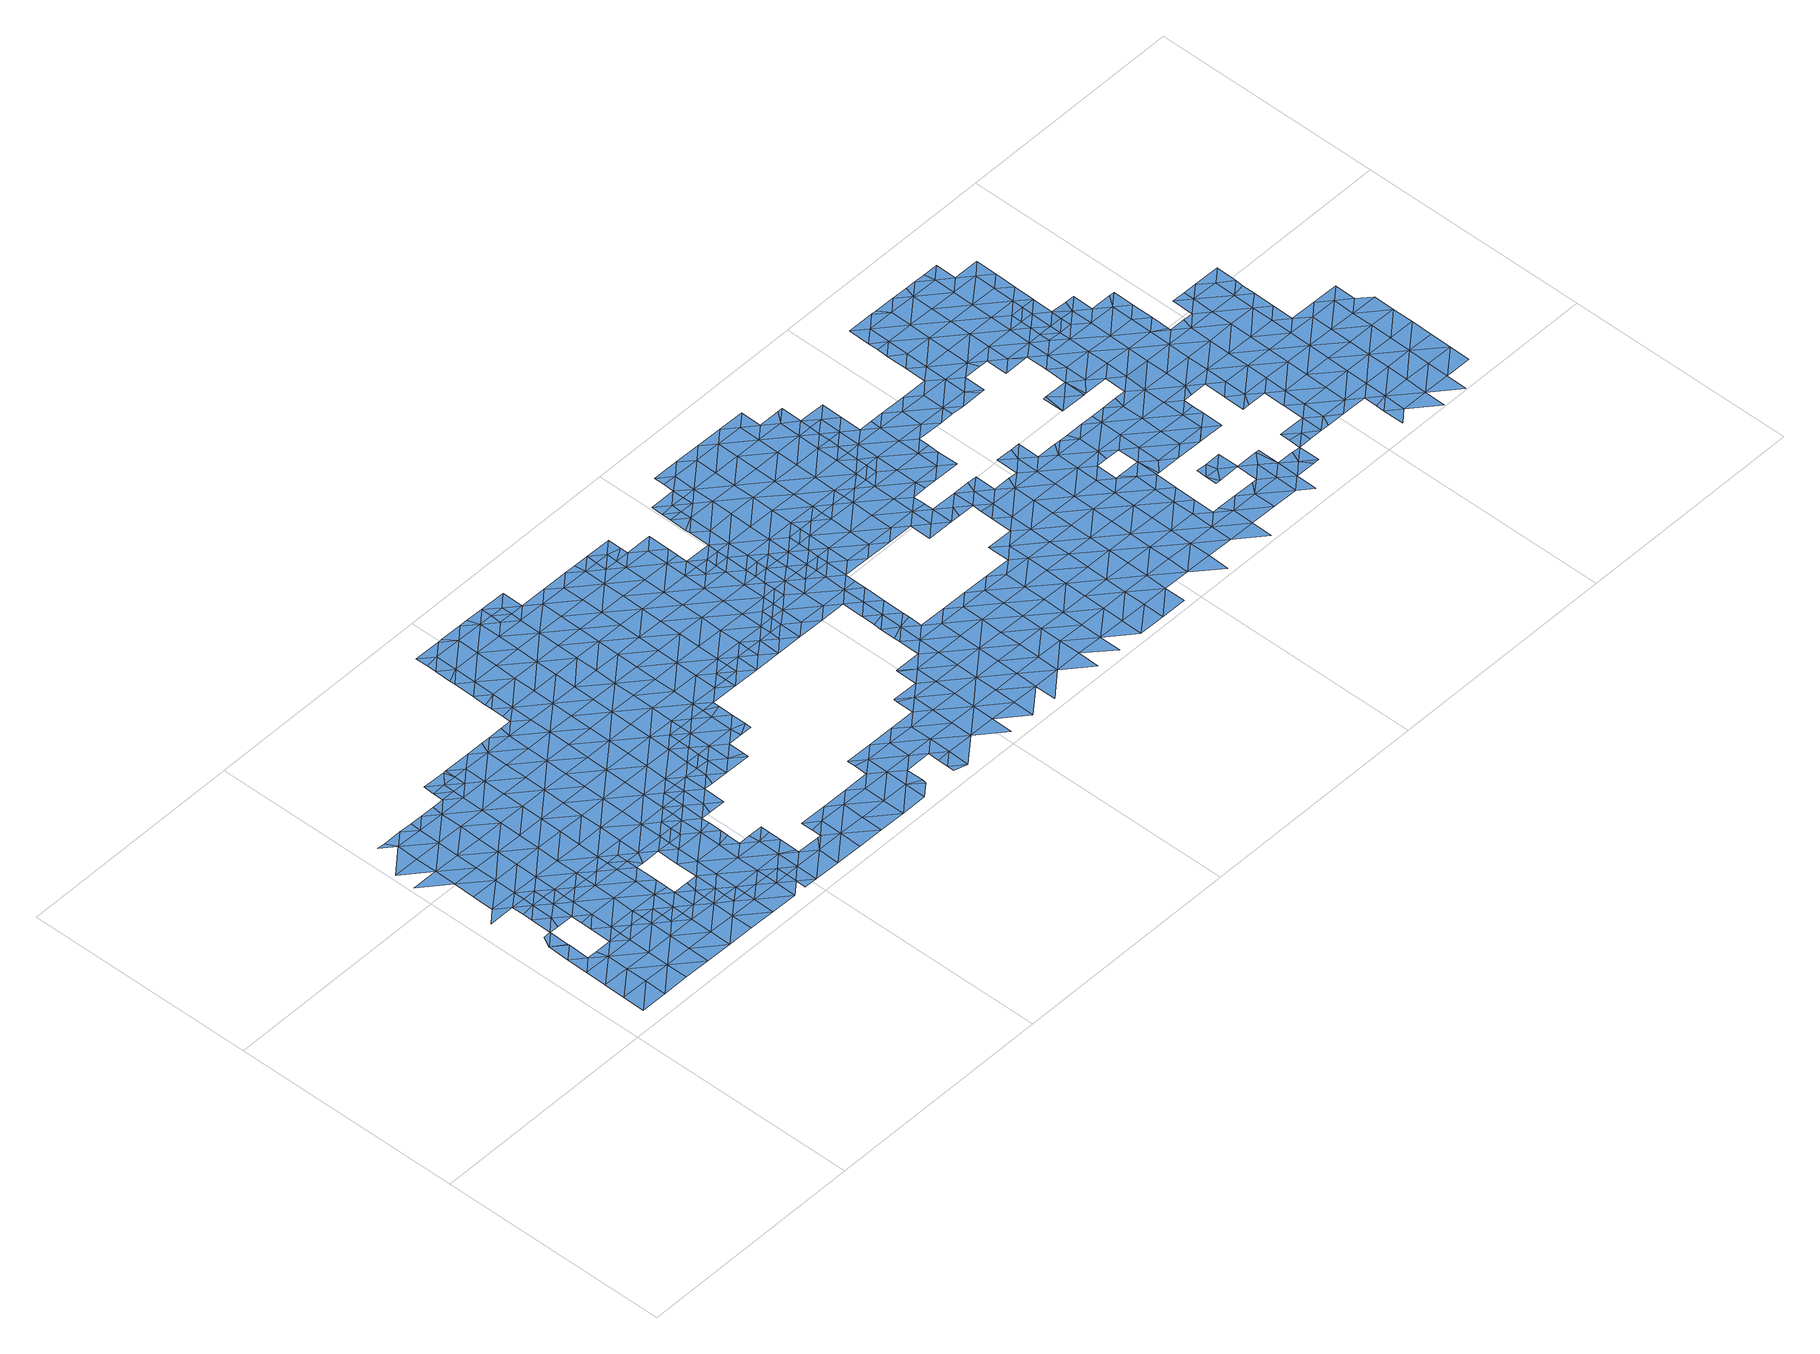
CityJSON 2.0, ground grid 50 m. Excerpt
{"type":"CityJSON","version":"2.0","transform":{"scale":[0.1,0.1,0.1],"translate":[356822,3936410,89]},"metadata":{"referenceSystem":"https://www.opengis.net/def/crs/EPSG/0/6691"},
"CityObjects":{
"waterbody1":{"type":"WaterBody","attributes":{"name":"9","class":"1140","function":"1","WaterBodyRiverFloodingRiskAttribute.description":"5","WaterBodyRiverFloodingRiskAttribute.rankOrg":"2","WaterBodyRiverFloodingRiskAttribute.adminType":"2","WaterBodyRiverFloodingRiskAttribute.scale":"L1"},"geometry":[{"type":"MultiSurface","lod":"1","boundaries":[[[0,1,2]],[[1,3,2]],[[4,0,5]],[[5,0,2]],[[6,7,8]],[[7,4,9]],[[6,10,11]],[[9,4,5]],[[10,6,8]],[[8,7,9]],[[12,13,11]],[[14,11,10]],[[9,15,8]],[[12,11,14]],[[2,3,16]],[[16,3,17]],[[5,2,16]],[[9,5,18]],[[15,9,19]],[[18,5,16]],[[19,9,20]],[[9,18,20]],[[16,17,21]],[[22,19,20]],[[16,21,23]],[[18,16,24]],[[24,16,23]],[[22,20,25]],[[20,18,26]],[[26,18,24]],[[20,26,25]],[[23,21,27]],[[27,28,23]],[[29,25,26]],[[24,23,28]],[[26,24,30]],[[28,31,24]],[[30,32,26]],[[32,33,26]],[[29,26,33]],[[30,24,31]],[[27,34,28]],[[35,30,31]],[[28,36,31]],[[31,37,35]],[[27,38,34]],[[31,36,37]],[[28,34,36]],[[39,34,38]],[[40,37,36]],[[34,41,36]],[[42,40,36]],[[43,42,36]],[[34,44,41]],[[43,36,41]],[[34,39,44]],[[45,41,44]],[[44,39,46]],[[45,44,47]],[[48,47,44]],[[46,48,44]],[[49,47,48]],[[46,50,48]],[[48,51,49]],[[52,51,48]],[[52,48,50]]]}]},
"waterbody2":{"type":"WaterBody","attributes":{"name":"9","class":"1140","function":"1","WaterBodyRiverFloodingRiskAttribute.description":"5","WaterBodyRiverFloodingRiskAttribute.rankOrg":"2","WaterBodyRiverFloodingRiskAttribute.adminType":"2","WaterBodyRiverFloodingRiskAttribute.scale":"L1"},"geometry":[{"type":"MultiSurface","lod":"1","boundaries":[[[53,54,55]],[[54,56,55]],[[55,57,58]],[[59,60,61]],[[56,57,55]],[[57,60,58]],[[62,63,61]],[[54,64,56]],[[65,63,62]],[[64,66,56]],[[61,60,67]],[[68,69,65]],[[60,57,67]],[[61,70,62]],[[71,70,61]],[[72,57,56]],[[71,61,67]],[[62,70,65]],[[73,56,66]],[[74,75,76]],[[76,75,77]],[[66,74,76]],[[68,65,78]],[[79,67,57]],[[73,66,76]],[[70,80,65]],[[77,81,76]],[[72,56,73]],[[72,79,57]],[[79,71,67]],[[65,80,78]],[[81,82,76]],[[76,82,73]],[[80,83,78]],[[79,84,71]],[[71,85,70]],[[86,72,73]],[[87,83,80]],[[81,88,82]],[[72,86,79]],[[71,84,85]],[[73,82,89]],[[80,70,90]],[[88,91,82]],[[90,70,85]],[[80,90,87]],[[73,89,86]],[[79,92,84]],[[93,92,79]],[[82,94,89]],[[93,79,86]],[[84,92,85]],[[94,82,91]],[[87,90,95]],[[85,96,90]],[[94,91,97]],[[95,90,98]],[[96,85,92]],[[89,94,99]],[[86,89,100]],[[86,101,93]],[[96,102,90]],[[97,103,94]],[[89,99,100]],[[104,92,93]],[[105,106,107]],[[98,90,102]],[[104,96,92]],[[86,100,101]],[[108,103,106]],[[109,94,103]],[[110,98,102]],[[106,105,108]],[[109,111,94]],[[104,93,101]],[[99,94,111]],[[109,103,108]],[[96,112,102]],[[102,113,110]],[[111,114,99]],[[108,105,115]],[[100,114,101]],[[116,96,104]],[[100,99,114]],[[115,117,108]],[[112,96,116]],[[118,104,101]],[[108,119,109]],[[113,102,112]],[[119,111,109]],[[120,118,101]],[[118,116,104]],[[121,117,115]],[[120,101,114]],[[113,122,123]],[[122,113,112]],[[124,123,122]],[[108,117,119]],[[125,126,111]],[[126,120,114]],[[121,127,117]],[[112,116,128]],[[129,124,122]],[[125,111,119]],[[128,116,118]],[[114,111,126]],[[127,130,117]],[[121,131,127]],[[132,118,120]],[[119,117,130]],[[133,129,122]],[[112,128,134]],[[122,112,133]],[[133,112,134]],[[135,128,118]],[[120,126,132]],[[136,137,119]],[[137,126,125]],[[119,130,136]],[[138,118,132]],[[125,119,137]],[[133,139,129]],[[130,140,136]],[[135,118,138]],[[134,128,135]],[[134,141,133]],[[137,142,126]],[[126,143,132]],[[135,141,134]],[[140,144,136]],[[142,143,126]],[[143,138,132]],[[139,133,145]],[[146,145,133]],[[141,146,133]],[[147,148,136]],[[136,144,147]],[[137,136,148]],[[143,149,138]],[[135,138,149]],[[146,150,145]],[[137,151,142]],[[137,148,152]],[[153,152,148]],[[154,135,149]],[[141,155,146]],[[141,135,155]],[[156,150,146]],[[151,137,152]],[[143,142,151]],[[155,135,154]],[[151,157,143]],[[143,158,149]],[[153,159,152]],[[156,146,160]],[[146,155,160]],[[158,143,157]],[[154,149,158]],[[161,162,156]],[[160,161,156]],[[162,161,163]],[[152,159,164]],[[155,154,165]],[[165,154,158]],[[161,166,163]],[[151,152,167]],[[151,168,157]],[[169,166,170]],[[169,163,166]],[[159,171,164]],[[152,164,167]],[[157,168,158]],[[160,172,161]],[[155,165,173]],[[160,155,172]],[[174,170,175]],[[171,176,164]],[[170,166,175]],[[177,178,174]],[[151,167,168]],[[179,165,158]],[[155,173,172]],[[178,177,180]],[[176,171,181]],[[176,182,164]],[[164,182,167]],[[177,174,175]],[[179,173,165]],[[183,184,180]],[[158,168,185]],[[161,172,186]],[[166,161,187]],[[184,183,188]],[[189,190,167]],[[167,190,168]],[[183,180,177]],[[179,158,185]],[[167,182,189]],[[187,161,186]],[[175,166,187]],[[191,177,175]],[[172,173,192]],[[190,193,168]],[[194,185,168]],[[192,173,179]],[[195,186,172]],[[196,175,187]],[[188,183,197]],[[194,179,185]],[[191,175,196]],[[198,172,192]],[[186,199,187]],[[183,177,200]],[[190,201,193]],[[194,168,193]],[[200,177,191]],[[183,200,197]],[[172,198,195]],[[187,199,196]],[[194,202,179]],[[201,203,193]],[[204,191,196]],[[197,200,205]],[[186,195,199]],[[192,179,206]],[[199,204,196]],[[206,179,202]],[[198,192,206]],[[207,205,200]],[[208,200,191]],[[194,193,209]],[[210,202,194]],[[193,203,209]],[[211,199,195]],[[212,191,204]],[[198,206,213]],[[195,198,211]],[[208,207,200]],[[203,214,209]],[[210,194,209]],[[198,213,211]],[[191,212,208]],[[210,215,202]],[[211,216,199]],[[214,217,209]],[[206,202,215]],[[208,218,207]],[[206,219,213]],[[204,199,220]],[[212,221,208]],[[220,199,216]],[[212,204,220]],[[222,210,209]],[[223,211,213]],[[206,215,224]],[[225,218,208]],[[219,206,224]],[[209,217,226]],[[212,227,221]],[[208,221,228]],[[211,223,216]],[[210,229,215]],[[212,220,227]],[[208,228,225]],[[222,209,226]],[[222,229,210]],[[229,224,215]],[[223,213,219]],[[230,220,216]],[[231,221,227]],[[226,217,232]],[[224,233,219]],[[230,216,223]],[[234,227,220]],[[229,233,224]],[[232,235,226]],[[236,222,226]],[[230,237,220]],[[227,238,231]],[[226,235,236]],[[233,239,219]],[[240,229,222]],[[223,219,239]],[[234,220,237]],[[227,234,238]],[[223,241,230]],[[240,222,236]],[[242,237,230]],[[240,243,229]],[[223,239,241]],[[240,236,244]],[[245,234,237]],[[246,238,234]],[[233,247,239]],[[233,229,247]],[[230,241,242]],[[244,248,240]],[[247,229,243]],[[239,249,241]],[[237,242,245]],[[250,239,247]],[[241,249,242]],[[251,240,248]],[[240,252,243]],[[246,234,253]],[[234,245,253]],[[251,252,240]],[[249,239,250]],[[243,254,247]],[[249,255,242]],[[251,248,256]],[[254,250,247]],[[245,242,257]],[[246,253,258]],[[256,259,251]],[[254,243,252]],[[253,245,257]],[[242,255,257]],[[254,260,250]],[[261,252,251]],[[249,250,260]],[[249,262,255]],[[263,253,257]],[[261,251,259]],[[258,253,263]],[[264,254,252]],[[255,265,257]],[[261,264,252]],[[249,260,262]],[[266,258,263]],[[261,259,267]],[[254,268,260]],[[265,255,262]],[[263,257,269]],[[267,270,261]],[[271,272,263]],[[266,263,272]],[[263,269,271]],[[273,257,265]],[[254,264,268]],[[269,257,273]],[[274,264,261]],[[270,274,261]],[[267,275,270]],[[262,260,276]],[[276,260,268]],[[276,277,262]],[[262,278,265]],[[279,269,273]],[[278,273,265]],[[264,280,268]],[[280,264,274]],[[273,281,279]],[[278,262,277]],[[282,280,274]],[[276,268,283]],[[283,268,280]],[[277,276,284]],[[285,273,278]],[[281,273,285]],[[284,286,277]],[[286,287,277]],[[282,288,280]],[[289,276,283]],[[278,277,287]],[[284,276,289]],[[290,283,280]],[[288,290,280]],[[282,291,288]],[[278,292,285]],[[293,281,285]],[[278,287,294]],[[295,284,289]],[[278,294,292]],[[296,289,283]],[[297,296,283]],[[292,293,285]],[[297,283,290]],[[289,298,295]],[[298,289,296]],[[299,300,296]],[[298,296,300]],[[298,301,302]],[[301,303,302]],[[301,298,300]],[[299,304,300]],[[305,306,307]],[[303,308,309]],[[305,310,306]],[[306,310,311]],[[303,301,308]],[[304,312,300]],[[313,314,304]],[[313,307,314]],[[315,309,316]],[[307,306,314]],[[317,315,316]],[[309,308,316]],[[301,300,312]],[[311,318,306]],[[314,312,304]],[[312,319,301]],[[301,320,308]],[[321,314,306]],[[322,317,316]],[[318,311,323]],[[318,321,306]],[[321,324,314]],[[308,325,316]],[[326,312,314]],[[316,327,322]],[[324,326,314]],[[320,301,319]],[[320,325,308]],[[316,325,327]],[[328,312,326]],[[328,329,312]],[[330,328,326]],[[331,332,333]],[[319,312,329]],[[319,334,320]],[[333,327,331]],[[327,325,331]],[[335,336,332]],[[320,334,325]],[[335,337,336]],[[335,332,331]],[[330,338,328]],[[319,329,334]],[[334,339,325]],[[331,325,339]],[[338,340,328]],[[341,337,335]],[[328,340,329]],[[342,335,331]],[[329,343,334]],[[344,331,339]],[[340,343,329]],[[342,341,335]],[[338,345,340]],[[334,346,339]],[[331,344,342]],[[345,347,340]],[[334,343,346]],[[342,348,341]],[[347,349,340]],[[340,349,343]],[[339,346,350]],[[344,339,351]],[[339,350,351]],[[342,344,352]],[[347,353,349]],[[346,343,354]],[[352,344,351]],[[343,349,354]],[[348,342,352]],[[353,355,349]],[[346,354,356]],[[350,346,357]],[[357,346,356]],[[351,350,357]],[[358,348,352]],[[354,349,359]],[[349,355,359]],[[352,351,360]],[[361,358,352]],[[351,357,360]],[[359,355,362]],[[363,357,356]],[[354,359,364]],[[356,354,365]],[[352,360,361]],[[365,354,364]],[[362,366,359]],[[361,367,358]],[[366,362,368]],[[366,369,359]],[[360,370,361]],[[363,356,365]],[[360,357,363]],[[364,359,369]],[[371,365,364]],[[372,371,364]],[[370,367,361]],[[372,364,369]],[[373,360,363]],[[370,360,373]],[[374,363,365]],[[375,374,365]],[[375,365,371]],[[376,370,373]],[[377,378,363]],[[363,378,373]],[[377,363,374]],[[378,379,373]],[[376,373,379]]]}]},
"waterbody3":{"type":"WaterBody","attributes":{"name":"9","class":"1140","function":"1","WaterBodyRiverFloodingRiskAttribute.description":"5","WaterBodyRiverFloodingRiskAttribute.rankOrg":"1","WaterBodyRiverFloodingRiskAttribute.adminType":"2","WaterBodyRiverFloodingRiskAttribute.scale":"L1"},"geometry":[{"type":"MultiSurface","lod":"1","boundaries":[[[380,381,12]],[[382,12,381]],[[383,384,382]],[[380,385,381]],[[54,384,383]],[[382,381,383]],[[64,54,383]],[[75,383,381]],[[386,19,387]],[[385,75,381]],[[19,22,387]],[[386,388,389]],[[66,64,383]],[[388,386,387]],[[385,389,388]],[[74,66,383]],[[22,25,387]],[[74,383,75]],[[390,75,385]],[[388,390,385]],[[77,75,390]],[[387,25,391]],[[388,392,390]],[[388,387,392]],[[390,81,77]],[[25,29,391]],[[392,387,391]],[[29,33,391]],[[390,393,81]],[[390,392,393]],[[394,392,391]],[[35,395,30]],[[395,33,32]],[[88,81,393]],[[32,30,395]],[[396,393,392]],[[391,33,394]],[[91,88,393]],[[33,395,394]],[[35,37,395]],[[392,394,396]],[[37,397,395]],[[395,397,394]],[[91,393,398]],[[393,396,398]],[[397,399,394]],[[400,396,394]],[[399,400,394]],[[37,401,397]],[[97,91,398]],[[107,398,396]],[[37,40,401]],[[107,396,400]],[[106,97,398]],[[397,401,402]],[[40,42,401]],[[398,107,106]],[[103,97,106]],[[401,403,402]],[[403,401,42]],[[404,42,43]],[[43,41,404]],[[41,45,404]],[[42,405,403]],[[42,404,405]],[[45,47,404]],[[406,407,403]],[[403,405,406]],[[406,408,407]],[[407,408,115]],[[405,404,409]],[[404,47,409]],[[49,409,47]],[[409,410,405]],[[121,115,408]],[[406,405,410]],[[410,411,406]],[[406,412,408]],[[49,51,409]],[[121,408,131]],[[413,414,50]],[[412,131,408]],[[412,406,411]],[[409,415,410]],[[52,416,51]],[[415,409,51]],[[416,50,414]],[[52,50,416]],[[417,411,410]],[[412,418,131]],[[415,51,416]],[[127,418,130]],[[419,412,411]],[[127,131,418]],[[420,411,417]],[[421,416,414]],[[422,410,415]],[[417,410,422]],[[419,411,420]],[[423,415,416]],[[140,130,418]],[[422,424,417]],[[412,419,425]],[[421,423,416]],[[418,412,426]],[[426,412,425]],[[426,144,418]],[[415,427,422]],[[428,415,423]],[[421,414,429]],[[140,418,144]],[[415,428,427]],[[430,424,422]],[[422,427,431]],[[432,144,426]],[[433,432,426]],[[421,434,423]],[[422,431,430]],[[435,421,429]],[[432,436,144]],[[147,144,436]],[[148,147,436]],[[421,437,434]],[[435,437,421]],[[432,433,438]],[[153,148,436]],[[435,429,439]],[[432,440,436]],[[440,432,438]],[[435,441,437]],[[159,436,440]],[[153,436,159]],[[441,442,443]],[[443,437,441]],[[444,435,439]],[[440,445,159]],[[441,446,442]],[[445,440,447]],[[444,448,435]],[[435,449,441]],[[171,159,445]],[[447,450,445]],[[181,171,445]],[[450,181,445]],[[441,449,446]],[[435,448,449]],[[451,448,444]],[[452,181,450]],[[449,453,446]],[[454,452,450]],[[448,455,449]],[[451,455,448]],[[176,456,182]],[[456,181,452]],[[176,181,456]],[[457,453,449]],[[454,458,452]],[[189,459,190]],[[189,182,459]],[[452,460,456]],[[182,456,459]],[[449,455,457]],[[452,458,460]],[[201,190,459]],[[461,455,451]],[[462,456,460]],[[463,453,457]],[[459,456,462]],[[201,459,203]],[[464,462,460]],[[451,465,461]],[[459,466,203]],[[467,463,457]],[[457,455,467]],[[459,462,466]],[[455,461,467]],[[464,468,462]],[[469,461,465]],[[214,203,466]],[[470,466,462]],[[468,464,471]],[[463,472,473]],[[467,472,463]],[[470,462,468]],[[474,467,461]],[[475,474,461]],[[475,461,469]],[[470,476,466]],[[477,473,472]],[[214,466,476]],[[472,478,477]],[[214,476,217]],[[474,479,467]],[[467,479,472]],[[480,478,472]],[[479,480,472]],[[474,481,479]],[[482,483,484]],[[480,485,478]],[[481,486,479]],[[483,487,484]],[[488,484,487]],[[481,488,487]],[[480,479,486]],[[481,487,486]],[[235,232,489]],[[480,490,485]],[[236,235,489]],[[480,486,490]],[[244,236,489]],[[491,486,487]],[[489,232,492]],[[487,483,491]],[[248,244,489]],[[493,485,490]],[[486,494,490]],[[248,489,492]],[[491,494,486]],[[248,492,495]],[[490,496,493]],[[490,494,496]],[[256,248,495]],[[497,498,493]],[[495,492,499]],[[500,494,491]],[[498,497,501]],[[259,256,495]],[[493,496,497]],[[500,496,494]],[[502,491,503]],[[495,499,259]],[[497,504,501]],[[500,491,502]],[[505,497,496]],[[500,505,496]],[[259,499,506]],[[267,259,506]],[[507,500,502]],[[497,508,504]],[[506,499,509]],[[508,497,505]],[[507,502,510]],[[275,506,509]],[[267,506,275]],[[507,511,500]],[[512,513,514]],[[512,504,513]],[[504,508,513]],[[511,515,500]],[[515,508,505]],[[505,500,515]],[[509,516,275]],[[517,507,510]],[[508,518,513]],[[514,513,519]],[[282,274,270]],[[270,275,520]],[[517,511,507]],[[516,509,521]],[[275,516,520]],[[518,508,515]],[[282,270,520]],[[522,515,511]],[[523,513,518]],[[519,513,523]],[[524,516,521]],[[522,511,517]],[[525,526,519]],[[520,516,524]],[[527,518,515]],[[282,520,291]],[[525,519,523]],[[528,527,515]],[[527,523,518]],[[529,524,521]],[[526,530,531]],[[532,517,533]],[[528,515,522]],[[520,534,291]],[[531,530,535]],[[520,524,534]],[[532,522,517]],[[526,525,530]],[[536,525,523]],[[537,538,539]],[[540,290,288]],[[541,530,525]],[[537,535,538]],[[288,291,540]],[[542,528,522]],[[535,530,538]],[[291,534,540]],[[536,523,527]],[[539,543,529]],[[544,524,529]],[[299,296,297]],[[545,290,540]],[[297,290,545]],[[546,527,528]],[[539,538,543]],[[525,547,541]],[[548,530,541]],[[542,522,532]],[[534,524,544]],[[547,525,536]],[[538,530,549]],[[540,534,310]],[[530,548,549]],[[299,297,545]],[[550,543,538]],[[544,529,543]],[[305,307,540]],[[540,307,545]],[[546,528,542]],[[551,536,527]],[[540,310,305]],[[552,534,544]],[[538,549,550]],[[310,534,552]],[[553,544,543]],[[545,304,299]],[[551,547,536]],[[554,542,532]],[[313,304,545]],[[555,527,546]],[[545,307,313]],[[543,550,553]],[[541,547,556]],[[311,310,552]],[[553,557,544]],[[558,554,532]],[[551,527,555]],[[558,532,559]],[[560,546,542]],[[552,544,561]],[[561,544,557]],[[554,560,542]],[[560,555,546]],[[562,547,551]],[[311,552,323]],[[556,547,562]],[[552,561,323]],[[563,551,555]],[[562,564,556]],[[565,554,558]],[[323,561,566]],[[567,562,551]],[[563,555,560]],[[568,565,558]],[[569,321,318]],[[569,323,566]],[[318,323,569]],[[570,560,554]],[[566,561,571]],[[567,551,563]],[[565,570,554]],[[569,572,321]],[[567,573,562]],[[330,326,324]],[[324,321,572]],[[574,563,560]],[[562,573,564]],[[575,569,566]],[[570,574,560]],[[330,324,572]],[[576,567,563]],[[566,571,575]],[[574,576,563]],[[569,577,572]],[[573,578,564]],[[572,338,330]],[[567,579,573]],[[580,581,565]],[[565,582,570]],[[577,569,575]],[[576,579,567]],[[575,571,583]],[[572,584,338]],[[585,578,573]],[[579,585,573]],[[572,577,584]],[[582,565,581]],[[574,570,582]],[[586,577,575]],[[583,586,575]],[[582,587,574]],[[574,588,576]],[[345,338,584]],[[589,581,580]],[[586,590,577]],[[584,347,345]],[[588,574,587]],[[579,576,588]],[[591,578,585]],[[592,582,581]],[[588,593,579]],[[579,594,585]],[[583,595,586]],[[584,577,596]],[[580,597,589]],[[582,592,587]],[[596,577,590]],[[584,596,347]],[[594,591,585]],[[594,579,593]],[[581,589,592]],[[587,598,588]],[[595,599,586]],[[353,347,596]],[[595,600,601]],[[602,601,600]],[[598,587,592]],[[603,604,591]],[[590,586,599]],[[588,605,593]],[[606,596,590]],[[594,603,591]],[[597,607,589]],[[601,599,595]],[[599,606,590]],[[589,607,592]],[[605,588,598]],[[353,596,355]],[[605,608,593]],[[594,593,608]],[[601,609,599]],[[597,610,607]],[[592,611,598]],[[607,611,592]],[[612,596,606]],[[601,602,609]],[[355,596,612]],[[604,603,613]],[[614,606,599]],[[603,594,615]],[[616,614,599]],[[615,594,608]],[[599,609,616]],[[611,617,598]],[[598,618,605]],[[362,355,612]],[[609,602,619]],[[602,620,619]],[[605,618,608]],[[621,603,615]],[[613,603,621]],[[606,622,612]],[[622,606,614]],[[368,362,612]],[[607,623,611]],[[624,609,619]],[[598,617,618]],[[608,625,615]],[[619,620,626]],[[618,625,608]],[[627,622,614]],[[628,613,621]],[[629,613,628]],[[626,624,619]],[[630,631,629]],[[632,617,611]],[[615,633,621]],[[631,630,626]],[[368,612,634]],[[630,629,628]],[[612,622,634]],[[635,611,623]],[[636,622,627]],[[617,632,618]],[[630,637,626]],[[615,625,633]],[[626,637,624]],[[638,368,634]],[[366,368,638]],[[611,635,632]],[[369,366,638]],[[618,639,625]],[[637,640,624]],[[622,641,634]],[[621,633,642]],[[628,621,643]],[[644,371,372]],[[645,637,630]],[[644,369,638]],[[372,369,644]],[[639,618,632]],[[646,633,625]],[[621,642,643]],[[647,648,623]],[[622,636,641]],[[623,649,635]],[[634,650,638]],[[630,628,651]],[[652,374,375]],[[641,650,634]],[[648,649,623]],[[649,632,635]],[[645,653,637]],[[652,371,644]],[[375,371,652]],[[654,625,639]],[[633,646,642]],[[655,644,638]],[[628,643,651]],[[640,637,653]],[[645,630,651]],[[636,656,641]],[[650,655,638]],[[657,639,632]],[[658,374,652]],[[377,374,658]],[[644,659,652]],[[625,654,646]],[[378,377,658]],[[642,660,643]],[[649,657,632]],[[661,645,651]],[[655,662,644]],[[663,650,641]],[[659,664,652]],[[652,664,658]],[[660,642,646]],[[644,662,659]],[[663,641,656]],[[643,665,651]],[[657,666,639]],[[666,667,639]],[[667,646,654]],[[378,658,668]],[[648,669,649]],[[664,668,658]],[[670,650,663]],[[665,643,660]],[[661,651,671]],[[654,639,667]],[[662,672,659]],[[673,671,651]],[[655,650,674]],[[674,650,670]],[[675,660,646]],[[649,676,657]],[[673,651,665]],[[676,649,669]],[[677,666,657]],[[678,679,671]],[[662,655,680]],[[673,678,671]],[[655,674,680]],[[672,662,681]],[[646,667,675]],[[660,682,665]],[[683,682,660]],[[684,657,676]],[[666,677,667]],[[665,682,673]],[[660,675,683]],[[681,662,685]],[[686,678,673]],[[687,679,678]],[[662,680,685]],[[688,676,669]],[[680,674,689]],[[657,684,677]],[[667,690,675]],[[691,688,669]],[[692,686,673]],[[693,684,676]],[[694,687,678]],[[685,695,681]],[[694,678,686]],[[683,675,696]],[[688,697,676]],[[698,696,675]],[[667,677,690]],[[699,677,684]],[[680,700,685]],[[673,682,692]],[[693,699,684]],[[683,701,682]],[[693,676,697]],[[680,689,700]],[[683,696,701]],[[675,690,698]],[[702,695,685]],[[698,703,696]],[[700,702,685]],[[677,704,690]],[[705,692,682]],[[706,693,697]],[[686,692,707]],[[689,708,700]],[[677,699,704]],[[705,682,701]],[[709,698,690]],[[710,697,688]],[[709,690,704]],[[711,706,697]],[[707,692,712]],[[700,708,713]],[[703,698,714]],[[702,715,695]],[[701,716,705]],[[717,711,697]],[[718,692,705]],[[710,717,697]],[[698,709,714]],[[712,692,718]],[[719,714,709]],[[720,705,716]],[[700,713,721]],[[722,712,718]],[[719,723,714]],[[702,700,724]],[[725,721,713]],[[726,720,714]],[[720,727,705]],[[724,700,721]],[[702,724,715]],[[728,718,705]],[[719,729,723]],[[730,711,717]],[[731,717,710]],[[714,723,726]],[[722,718,732]],[[726,727,720]],[[728,732,718]],[[733,715,724]],[[721,725,734]],[[728,705,727]],[[735,715,733]],[[721,736,724]],[[737,738,717]],[[723,739,726]],[[730,717,738]],[[739,723,729]],[[721,734,736]],[[740,735,733]],[[741,735,740]],[[726,742,727]],[[717,731,737]],[[732,728,743]],[[744,745,746]],[[745,741,740]],[[744,741,745]],[[737,747,738]],[[738,747,748]],[[749,750,751]],[[733,724,752]],[[724,736,752]],[[726,739,742]],[[742,753,727]],[[754,743,728]],[[752,755,733]],[[739,729,756]],[[757,731,758]],[[750,749,759]],[[760,746,745]],[[728,727,753]],[[737,731,757]],[[761,746,760]],[[755,762,733]],[[762,745,740]],[[736,763,752]],[[753,764,728]],[[749,765,759]],[[766,748,747]],[[740,733,762]],[[767,737,757]],[[768,742,739]],[[756,768,739]],[[747,737,767]],[[769,752,763]],[[770,761,760]],[[754,728,764]],[[767,766,747]],[[745,771,760]],[[772,768,756]],[[750,759,773]],[[762,771,745]],[[774,767,757]],[[775,753,742]],[[764,776,754]],[[777,769,778]],[[769,779,752]],[[780,766,767]],[[759,765,773]],[[781,755,752]],[[782,773,765]],[[783,768,772]],[[771,784,760]],[[774,785,767]],[[774,757,786]],[[787,773,782]],[[742,768,775]],[[753,788,764]],[[778,789,777]],[[770,760,784]],[[769,777,779]],[[776,764,790]],[[781,752,779]],[[762,755,781]],[[791,771,762]],[[774,786,792]],[[753,775,793]],[[773,794,795]],[[796,770,784]],[[774,797,785]],[[794,773,787]],[[768,798,775]],[[799,777,789]],[[787,782,800]],[[764,788,790]],[[798,768,783]],[[774,792,797]],[[753,793,788]],[[799,801,777]],[[794,802,795]],[[798,803,775]],[[804,793,775]],[[762,781,791]],[[803,804,775]],[[791,805,771]],[[771,806,784]],[[799,795,802]],[[807,800,790]],[[779,777,801]],[[796,784,808]],[[779,809,781]],[[787,810,794]],[[806,808,784]],[[801,799,802]],[[790,788,807]],[[810,802,794]],[[811,812,813]],[[787,800,814]],[[793,815,788]],[[813,797,811]],[[781,816,791]],[[771,805,806]],[[779,801,809]],[[797,817,811]],[[818,801,802]],[[800,807,814]],[[810,787,814]],[[793,804,815]],[[819,807,788]],[[820,805,791]],[[811,821,812]],[[815,804,822]],[[823,818,802]],[[806,824,808]],[[810,823,802]],[[781,809,816]],[[817,825,811]],[[826,827,801]],[[826,801,818]],[[828,788,815]],[[829,814,807]],[[830,806,805]],[[809,801,827]],[[791,816,820]],[[831,816,809]],[[821,811,825]],[[832,833,834]],[[829,810,814]],[[835,831,809]],[[815,822,836]],[[835,809,827]],[[788,828,819]],[[830,805,820]],[[824,806,837]],[[834,838,832]],[[839,818,823]],[[840,841,825]],[[829,807,819]],[[836,842,815]],[[843,823,810]],[[832,844,833]],[[825,841,821]],[[845,820,816]],[[846,832,838]],[[829,843,810]],[[836,833,844]],[[837,806,847]],[[845,816,831]],[[823,848,839]],[[806,830,847]],[[849,850,821]],[[828,815,851]],[[828,852,819]],[[840,853,841]],[[854,845,831]],[[821,841,849]],[[845,855,820]],[[856,837,847]],[[820,857,830]],[[836,844,842]],[[851,815,842]],[[858,846,850]],[[823,859,848]],[[830,860,847]],[[855,857,820]],[[859,823,843]],[[861,832,846]],[[850,849,858]],[[829,819,852]],[[841,862,849]],[[863,843,829]],[[860,864,847]],[[854,865,845]],[[828,851,852]],[[830,857,860]],[[844,832,866]],[[856,847,864]],[[861,846,858]],[[867,868,869]],[[869,848,867]],[[870,858,849]],[[871,855,845]],[[866,832,861]],[[841,853,862]],[[842,844,866]],[[848,859,867]],[[863,829,852]],[[862,870,849]],[[871,845,865]],[[863,872,843]],[[843,873,859]],[[859,874,867]],[[868,867,875]],[[855,876,857]],[[853,877,862]],[[870,878,858]],[[858,879,861]],[[876,855,871]],[[842,866,880]],[[851,842,881]],[[882,863,852]],[[883,875,867]],[[884,885,886]],[[860,857,887]],[[852,851,881]],[[876,887,857]],[[873,843,872]],[[842,880,881]],[[874,859,873]],[[867,874,883]],[[885,888,889]],[[879,858,878]],[[866,861,879]],[[877,890,862]],[[891,863,882]],[[866,892,880]],[[889,888,877]],[[893,863,891]],[[894,852,881]],[[862,895,870]],[[872,863,893]],[[882,852,894]],[[885,884,888]],[[870,895,878]],[[896,872,893]],[[874,873,897]],[[873,872,896]],[[866,879,892]],[[877,888,890]],[[896,898,873]],[[882,894,899]],[[884,900,888]],[[862,890,895]],[[901,900,884]],[[895,902,878]],[[878,903,879]],[[880,892,904]],[[881,880,905]],[[897,873,898]],[[906,899,894]],[[894,881,905]],[[880,904,905]],[[900,907,888]],[[888,908,890]],[[903,878,902]],[[892,879,903]],[[909,904,892]],[[910,894,905]],[[890,911,895]],[[906,894,910]],[[911,902,895]],[[888,907,908]],[[892,903,909]],[[912,906,910]],[[913,906,912]],[[914,903,902]],[[890,908,911]],[[915,916,900]],[[900,917,907]],[[911,914,902]],[[904,909,918]],[[905,904,919]],[[913,912,920]],[[919,904,918]],[[910,905,919]],[[921,912,910]],[[907,922,908]],[[914,923,903]],[[903,924,909]],[[909,925,918]],[[900,916,917]],[[908,922,911]],[[920,912,926]],[[921,910,919]],[[921,927,912]],[[909,924,925]],[[907,917,922]],[[912,927,926]],[[928,918,925]],[[903,923,924]],[[919,918,928]],[[922,929,911]],[[911,930,914]],[[929,930,911]],[[930,923,914]],[[931,919,928]],[[921,919,931]],[[917,932,922]],[[933,926,927]],[[921,931,934]],[[917,916,932]],[[927,921,935]],[[930,936,923]],[[925,924,937]],[[921,934,935]],[[916,938,932]],[[939,937,924]],[[924,923,939]],[[927,935,933]],[[923,936,939]],[[922,932,940]],[[929,922,941]],[[922,940,941]],[[930,929,942]],[[943,939,936]],[[939,944,937]],[[936,930,942]],[[929,941,942]],[[936,945,943]],[[939,943,944]],[[936,942,945]]]}]},
"waterbody4":{"type":"WaterBody","attributes":{"name":"9","class":"1140","function":"1","WaterBodyRiverFloodingRiskAttribute.description":"5","WaterBodyRiverFloodingRiskAttribute.rankOrg":"1","WaterBodyRiverFloodingRiskAttribute.adminType":"2","WaterBodyRiverFloodingRiskAttribute.scale":"L1"},"geometry":[{"type":"MultiSurface","lod":"1","boundaries":[[[946,98,110]],[[947,946,110]],[[110,113,947]],[[113,123,947]],[[946,947,948]],[[949,123,124]],[[948,947,949]],[[123,949,947]]]}]},
"waterbody5":{"type":"WaterBody","attributes":{"name":"9","class":"1140","function":"1","WaterBodyRiverFloodingRiskAttribute.description":"5","WaterBodyRiverFloodingRiskAttribute.rankOrg":"1","WaterBodyRiverFloodingRiskAttribute.adminType":"2","WaterBodyRiverFloodingRiskAttribute.scale":"L1"},"geometry":[{"type":"MultiSurface","lod":"1","boundaries":[[[221,231,228]],[[228,950,225]],[[238,951,950]],[[231,950,228]],[[950,951,225]],[[231,238,950]]]}]},
"waterbody6":{"type":"WaterBody","attributes":{"name":"9","class":"1140","function":"1","WaterBodyRiverFloodingRiskAttribute.description":"5","WaterBodyRiverFloodingRiskAttribute.rankOrg":"1","WaterBodyRiverFloodingRiskAttribute.adminType":"2","WaterBodyRiverFloodingRiskAttribute.scale":"L1"},"geometry":[{"type":"MultiSurface","lod":"1","boundaries":[[[271,952,272]],[[952,271,269]],[[953,954,952]],[[281,953,279]],[[952,269,279]],[[279,953,952]],[[954,272,952]]]}]},
"waterbody7":{"type":"WaterBody","attributes":{"name":"9","class":"1140","function":"1","WaterBodyRiverFloodingRiskAttribute.description":"5","WaterBodyRiverFloodingRiskAttribute.rankOrg":"1","WaterBodyRiverFloodingRiskAttribute.adminType":"2","WaterBodyRiverFloodingRiskAttribute.scale":"L1"},"geometry":[{"type":"MultiSurface","lod":"1","boundaries":[[[295,955,284]],[[298,302,295]],[[303,287,955]],[[302,303,955]],[[955,287,286]],[[295,302,955]],[[286,284,955]]]}]},
"waterbody8":{"type":"WaterBody","attributes":{"name":"9","class":"1140","function":"1","WaterBodyRiverFloodingRiskAttribute.description":"5","WaterBodyRiverFloodingRiskAttribute.rankOrg":"1","WaterBodyRiverFloodingRiskAttribute.adminType":"2","WaterBodyRiverFloodingRiskAttribute.scale":"L1"},"geometry":[{"type":"MultiSurface","lod":"1","boundaries":[[[956,957,958]],[[333,332,957]],[[957,956,322]],[[956,317,322]],[[958,957,332]],[[327,333,957]],[[322,327,957]]]}]},
"waterbody9":{"type":"WaterBody","attributes":{"name":"9","class":"1140","function":"1","WaterBodyRiverFloodingRiskAttribute.description":"5","WaterBodyRiverFloodingRiskAttribute.rankOrg":"1","WaterBodyRiverFloodingRiskAttribute.adminType":"2","WaterBodyRiverFloodingRiskAttribute.scale":"L1"},"geometry":[{"type":"MultiSurface","lod":"1","boundaries":[[[959,960,748]],[[959,748,961]],[[962,959,961]],[[959,962,963]],[[959,963,960]],[[960,963,964]],[[963,962,965]]]}]},
"waterbody10":{"type":"WaterBody","attributes":{"name":"9","class":"1140","function":"1","WaterBodyRiverFloodingRiskAttribute.description":"5","WaterBodyRiverFloodingRiskAttribute.rankOrg":"2","WaterBodyRiverFloodingRiskAttribute.adminType":"2","WaterBodyRiverFloodingRiskAttribute.scale":"L1"},"geometry":[{"type":"MultiSurface","lod":"1","boundaries":[[[966,967,868]],[[826,839,967]],[[839,869,967]],[[839,848,869]],[[854,831,835]],[[835,827,966]],[[854,835,966]],[[966,865,854]],[[966,868,865]],[[869,868,967]],[[966,827,967]],[[839,826,818]],[[827,826,967]]]}]}
},
"vertices":[
[56,84,4],[55,37,4],[113,83,4],[112,36,4],[57,130,4],[113,129,4],[58,222,4],[58,176,4],[86,199,4],[114,175,4],[87,245,5],[59,268,5],[88,291,5],[71,291,5],[87,248,5],[108,198,4],[169,82,4],[169,36,4],[170,128,4],[143,198,4],[171,174,4],[225,35,4],[171,197,4],[226,81,4],[227,127,4],[200,197,4],[228,173,4],[282,34,4],[283,80,4],[228,196,4],[255,150,4],[283,126,4],[256,173,4],[256,196,4],[339,79,4],[284,149,4],[340,125,4],[312,149,4],[339,33,4],[395,32,4],[340,148,4],[368,102,4],[369,148,4],[368,125,4],[396,78,4],[396,101,4],[452,31,4],[425,101,4],[453,77,4],[453,100,4],[481,54,4],[481,100,4],[481,77,4],
[33,384,5],[89,384,5],[61,407,5],[118,406,5],[119,452,5],[62,453,5],[7,547,5],[63,500,5],[64,546,5],[64,592,5],[8,593,5],[118,383,5],[65,638,5],[146,383,5],[119,499,5],[54,661,5],[37,662,5],[121,591,5],[120,545,5],[175,452,4],[175,405,4],[146,360,5],[145,336,5],[174,359,4],[173,336,4],[94,661,5],[176,498,4],[122,637,5],[202,336,4],[231,358,4],[123,660,5],[177,544,4],[178,590,4],[232,451,4],[150,660,4],[230,335,4],[231,404,4],[178,636,4],[258,335,4],[233,543,4],[233,497,4],[287,357,4],[181,659,4],[234,589,4],[287,334,4],[207,659,4],[288,403,4],[289,450,4],[289,496,4],[235,635,4],[315,334,4],[290,542,4],[329,287,4],[315,311,4],[314,287,4],[343,310,4],[344,356,4],[235,659,4],[345,403,4],[292,635,4],[264,658,4],[345,449,4],[371,287,4],[291,588,4],[400,309,4],[347,541,4],[400,355,4],[346,495,4],[399,286,4],[292,681,4],[264,681,4],[264,704,4],[401,402,4],[402,448,4],[428,309,4],[348,587,4],[321,703,4],[428,332,4],[428,286,4],[403,494,4],[349,680,4],[348,634,4],[404,587,4],[457,355,4],[458,401,4],[403,540,4],[358,703,4],[457,331,4],[405,633,4],[459,447,4],[459,493,4],[485,331,4],[378,703,4],[406,679,4],[485,354,4],[486,377,4],[460,539,4],[410,702,4],[515,446,4],[514,400,4],[514,377,4],[461,586,4],[462,632,4],[434,702,4],[516,492,4],[517,539,4],[542,376,4],[462,678,4],[463,724,4],[435,721,4],[435,748,4],[571,399,4],[517,585,4],[464,771,4],[572,445,4],[573,491,4],[435,764,4],[436,794,4],[571,376,4],[519,677,4],[518,631,4],[437,840,4],[465,817,4],[599,398,4],[465,863,4],[437,850,4],[574,584,4],[437,886,4],[599,375,4],[600,422,4],[466,909,4],[438,906,4],[573,538,4],[520,723,4],[520,770,4],[438,933,4],[600,445,4],[601,468,4],[522,862,4],[575,630,4],[629,490,4],[630,537,4],[576,722,4],[521,816,4],[495,932,4],[576,676,4],[577,769,4],[523,908,4],[629,467,4],[631,583,4],[657,467,4],[578,815,4],[504,932,4],[631,629,4],[551,931,4],[579,907,4],[686,490,4],[687,536,4],[633,722,4],[579,861,4],[632,675,4],[686,466,4],[687,582,4],[634,768,4],[714,466,4],[570,931,4],[689,674,4],[634,814,4],[607,884,4],[743,535,4],[690,721,4],[688,628,4],[608,930,4],[743,489,4],[635,860,4],[608,907,4],[744,581,4],[690,767,4],[636,883,4],[771,465,4],[745,627,4],[692,859,4],[771,488,4],[771,511,4],[691,813,4],[664,883,4],[746,674,4],[800,534,4],[746,720,4],[747,766,4],[801,580,4],[800,511,4],[748,812,4],[721,882,4],[801,626,4],[828,510,4],[803,719,4],[802,673,4],[857,533,4],[857,579,4],[748,858,4],[858,625,4],[804,765,4],[856,510,4],[804,811,4],[777,881,4],[885,509,4],[859,672,4],[913,532,4],[860,718,4],[805,857,4],[914,578,4],[860,764,4],[802,881,4],[913,509,4],[915,625,4],[833,834,4],[942,532,4],[833,857,4],[834,880,4],[861,810,4],[942,555,4],[941,509,4],[915,671,4],[916,717,4],[917,763,4],[861,833,4],[971,577,4],[890,833,4],[970,554,4],[971,624,4],[944,693,4],[918,809,4],[945,717,4],[945,740,4],[999,577,4],[972,670,4],[999,600,4],[999,554,4],[946,786,4],[946,832,4],[945,762,4],[972,693,4],[1000,646,4],[1000,623,4],[1001,693,4],[1028,646,4],[1029,669,4],[1029,715,4],[1001,716,4],[1002,739,4],[1057,645,4],[1056,576,4],[1084,576,4],[1056,599,4],[1030,761,4],[1002,785,4],[1055,553,4],[1084,553,4],[1085,668,4],[1056,622,4],[1085,622,4],[1002,794,4],[1031,808,4],[1003,831,4],[1112,575,4],[1086,714,4],[1087,761,4],[1113,598,4],[1031,831,4],[1112,552,4],[1113,621,4],[1088,807,4],[1113,645,4],[1060,830,4],[1142,667,4],[1143,713,4],[1142,644,4],[1088,853,4],[1060,877,4],[1060,853,4],[1144,760,4],[1089,899,4],[1061,900,4],[1061,923,4],[1170,644,4],[1144,806,4],[1199,666,4],[1118,922,4],[1146,898,4],[1199,712,4],[1145,852,4],[1198,643,4],[1200,759,4],[1227,643,4],[1174,921,4],[1255,665,4],[1201,805,4],[1202,851,4],[1202,897,4],[1255,642,4],[1256,712,4],[1283,642,4],[1257,758,4],[1258,804,4],[1231,920,4],[1312,664,4],[1258,850,4],[1259,896,4],[1312,641,4],[1314,803,5],[1313,711,5],[1313,757,5],[1340,664,4],[1288,919,4],[1340,641,4],[1341,687,4],[1287,873,4],[1341,733,5],[1341,710,5],[1315,849,5],[1342,780,5],[1342,756,5],[1333,872,5],[1343,803,5],[1343,826,5],[1344,872,5],
[107,291,5],[116,314,5],[89,337,5],[117,360,5],[89,357,5],[144,290,5],[144,244,4],[172,220,4],[172,267,4],[144,266,4],[173,313,4],[228,220,4],[229,266,4],[230,312,4],[285,219,4],[284,172,4],[286,265,4],[313,195,4],[286,311,4],[313,213,4],[314,241,4],[341,171,4],[346,195,4],[370,194,4],[397,124,4],[397,171,4],[398,217,4],[370,240,4],[399,263,4],[453,123,4],[454,170,4],[455,216,4],[456,262,4],[480,31,4],[509,30,4],[510,123,4],[509,76,4],[483,192,4],[456,308,4],[484,239,4],[483,221,4],[566,75,4],[511,169,4],[538,99,4],[508,192,4],[484,267,4],[484,285,4],[539,145,4],[538,107,4],[565,29,4],[539,191,4],[539,171,4],[513,307,4],[505,284,4],[587,98,4],[623,75,4],[514,354,4],[595,98,4],[541,284,4],[622,28,4],[542,330,4],[623,121,4],[595,144,4],[595,119,4],[678,27,4],[570,353,4],[652,143,4],[561,330,4],[679,74,4],[680,120,4],[598,329,4],[735,26,4],[627,352,4],[709,142,4],[655,328,4],[736,73,4],[628,398,4],[737,119,4],[655,339,4],[629,444,4],[656,374,4],[793,72,4],[684,397,4],[765,142,4],[686,374,4],[792,26,4],[685,443,4],[793,118,4],[713,388,4],[820,48,4],[713,420,4],[712,374,4],[794,164,4],[766,170,4],[821,94,4],[821,57,4],[714,451,4],[766,188,4],[823,187,4],[850,117,4],[851,163,4],[878,94,4],[877,32,4],[905,24,4],[877,47,4],[879,186,4],[907,116,4],[906,70,4],[877,69,4],[799,488,4],[907,162,4],[962,69,4],[827,464,4],[936,185,4],[963,115,4],[856,487,4],[964,162,4],[965,208,4],[937,223,4],[884,463,4],[1020,114,4],[937,231,4],[1019,68,4],[1018,22,4],[993,230,4],[1021,161,4],[912,486,4],[1076,67,4],[1021,207,4],[940,462,4],[1075,21,4],[1077,113,4],[994,274,4],[1022,253,4],[994,277,4],[1077,160,4],[969,485,4],[1132,66,4],[1078,206,4],[1051,276,4],[970,531,4],[997,461,4],[1133,113,4],[1079,252,4],[1026,484,4],[1079,298,4],[1052,322,4],[1135,205,4],[1134,159,4],[1054,461,4],[1080,345,4],[1052,334,4],[1189,65,4],[1132,20,4],[1027,530,4],[1052,368,4],[1135,251,4],[1053,385,4],[1081,391,4],[1053,414,4],[1027,577,4],[1108,321,4],[1190,112,4],[1082,437,4],[1082,483,4],[1028,623,4],[1191,158,4],[1136,297,4],[1109,351,4],[1109,367,4],[1110,413,4],[1192,250,4],[1083,529,4],[1110,460,4],[1246,111,4],[1191,204,4],[1165,320,4],[1111,483,4],[1246,65,4],[1245,18,4],[1247,157,4],[1111,506,4],[1193,297,4],[1248,203,4],[1221,319,4],[1302,64,3],[1140,529,4],[1249,249,4],[1302,17,3],[1141,575,4],[1303,110,3],[1168,505,4],[1141,621,4],[1249,296,4],[1304,156,3],[1196,528,4],[1305,202,3],[1197,574,4],[1278,318,4],[1305,249,3],[1358,17,3],[1359,63,3],[1360,109,3],[1224,504,4],[1198,620,4],[1306,295,3],[1253,527,4],[1360,155,3],[1361,201,3],[1416,62,3],[1254,573,4],[1335,317,3],[1416,108,3],[1362,248,3],[1363,294,3],[1281,503,4],[1255,619,4],[1415,16,3],[1417,154,3],[1310,526,4],[1280,457,4],[1309,480,4],[1337,456,4],[1363,340,3],[1335,364,3],[1418,200,3],[1311,572,4],[1472,61,3],[1419,247,3],[1338,502,4],[1472,15,3],[1473,107,3],[1311,618,4],[1392,363,3],[1338,548,4],[1419,293,3],[1338,522,4],[1474,153,3],[1475,200,3],[1366,479,4],[1358,456,4],[1420,339,3],[1367,571,4],[1529,60,3],[1394,501,4],[1475,246,3],[1394,455,4],[1369,548,4],[1421,385,3],[1393,409,3],[1422,432,3],[1393,435,4],[1530,152,3],[1476,292,3],[1368,617,4],[1530,106,3],[1395,548,4],[1422,478,4],[1369,664,4],[1531,199,3],[1430,501,4],[1424,570,4],[1477,338,3],[1477,384,3],[1369,710,5],[1450,454,4],[1533,291,3],[1585,13,2],[1586,59,2],[1586,105,2],[1425,616,4],[1478,431,3],[1370,756,5],[1451,500,4],[1532,245,3],[1425,663,4],[1452,547,4],[1587,152,2],[1371,802,5],[1398,732,5],[1533,337,3],[1487,454,4],[1426,709,5],[1452,593,4],[1399,779,5],[1534,384,3],[1588,198,2],[1589,244,2],[1400,825,5],[1642,58,2],[1453,616,4],[1507,453,4],[1427,732,5],[1535,430,3],[1453,639,4],[1589,290,2],[1643,104,2],[1644,197,2],[1536,476,4],[1508,500,4],[1482,662,4],[1455,732,5],[1591,383,2],[1590,336,2],[1644,151,2],[1483,708,5],[1564,452,3],[1544,499,4],[1699,57,2],[1510,638,4],[1645,243,2],[1698,11,2],[1592,429,2],[1672,127,2],[1564,499,4],[1511,731,5],[1618,313,2],[1700,103,2],[1646,289,2],[1672,173,2],[1539,661,4],[1619,359,2],[1539,707,5],[1626,313,2],[1673,219,2],[1647,382,2],[1687,127,2],[1607,452,2],[1539,638,4],[1674,266,2],[1756,56,2],[1728,126,2],[1620,451,2],[1567,637,4],[1675,312,2],[1568,730,4],[1642,359,2],[1756,103,2],[1648,428,2],[1680,266,2],[1675,358,2],[1595,660,4],[1640,451,2],[1703,288,2],[1596,706,4],[1613,637,4],[1703,335,2],[1704,381,2],[1705,427,2],[1731,265,2],[1773,125,2],[1812,55,2],[1677,451,2],[1597,752,4],[1623,636,4],[1569,776,4],[1624,683,4],[1813,102,2],[1785,125,2],[1759,287,2],[1597,799,4],[1569,822,4],[1760,334,2],[1705,450,2],[1570,846,4],[1598,845,4],[1570,868,4],[1814,148,3],[1786,171,3],[1678,497,4],[1684,543,4],[1678,543,4],[1653,705,4],[1761,380,2],[1734,450,2],[1653,751,4],[1787,264,2],[1841,78,2],[1840,32,2],[1706,519,4],[1599,891,4],[1571,915,4],[1654,798,4],[1661,682,4],[1761,426,2],[1734,496,4],[1834,171,3],[1842,124,2],[1816,287,2],[1681,682,4],[1628,914,4],[1655,844,4],[1788,264,2],[1735,542,4],[1870,101,1],[1817,333,2],[1765,449,3],[1709,658,4],[1680,635,4],[1709,704,4],[1842,171,3],[1710,751,4],[1738,496,4],[1844,263,2],[1656,890,4],[1879,124,2],[1884,77,2],[1763,519,4],[1818,425,2],[1731,635,4],[1790,449,3],[1711,797,4],[1898,77,1],[1817,379,2],[1764,565,4],[1736,588,4],[1640,913,4],[1898,123,1],[1845,309,2],[1736,635,4],[1791,495,4],[1765,657,4],[1764,611,4],[1845,334,2],[1845,355,2],[1711,843,4],[1712,889,4],[1819,471,4],[1684,913,4],[1766,703,4],[1820,564,4],[1927,146,1],[1899,170,1],[1899,149,1],[1820,518,4],[1874,378,2],[1767,750,4],[1926,123,1],[1793,634,4],[1875,471,2],[1767,796,4],[1956,169,1],[1864,355,2],[1821,610,4],[1719,912,4],[1955,123,1],[1793,657,4],[1794,680,4],[1875,424,2],[1876,517,2],[1768,842,4],[1795,726,4],[1929,285,2],[1901,308,2],[1900,262,2],[1794,703,4],[1902,355,2],[1741,912,4],[1915,262,2],[1821,633,4],[1973,122,1],[1984,145,1],[1931,377,2],[1877,563,2],[1930,331,2],[1823,749,4],[1957,261,2],[1769,888,4],[1850,633,3],[1984,191,1],[1956,215,2],[1931,423,2],[1932,470,2],[2012,122,1],[1823,726,4],[1824,795,4],[1765,911,4],[1825,841,4],[1985,238,2],[1878,609,2],[1797,865,4],[1986,284,2],[2040,144,1],[1933,516,2],[1798,911,4],[1851,725,4],[1987,330,2],[1878,655,2],[1850,679,4],[1850,656,3],[2041,190,1],[1852,771,4],[1934,562,2],[1934,608,2],[1906,632,2],[1886,678,2],[1853,818,4],[2068,121,1],[2042,237,2],[2042,283,2],[1987,376,2],[1988,422,2],[1961,492,2],[1907,678,2],[2095,51,1],[2067,74,1],[2067,28,1],[1853,864,4],[2096,97,1],[2068,92,1],[2097,143,1],[1961,498,2],[2043,329,2],[1962,538,2],[1989,469,2],[2098,190,1],[1962,585,2],[1950,631,2],[1963,631,2],[1995,492,2],[2152,50,1],[2151,4,1],[2098,236,2],[2099,282,2],[2044,375,2],[2045,422,2],[2017,491,2],[2153,96,1],[2154,142,1],[2100,328,2],[2045,468,2],[2154,189,1],[2046,514,2],[2018,538,2],[2155,235,1],[2208,3,1],[2209,49,1],[2209,95,1],[2101,374,2],[2101,421,2],[2046,537,2],[2102,467,2],[2210,142,1],[2156,281,1],[2157,327,1],[2129,351,1],[2075,537,2],[2103,513,2],[2129,397,2],[2211,188,1],[2212,234,1],[2130,443,2],[2266,94,1],[2132,536,2],[2130,472,2],[2131,490,2],[2212,280,1],[2185,350,1],[2265,48,1],[2213,326,1],[2267,141,1],[2268,187,1],[2268,233,1],[2241,303,1],[2242,349,1],[2269,279,1],
[207,681,4],[236,682,4],[208,705,4],[258,704,4],
[636,906,4],[665,929,4],
[862,857,4],[890,850,4],[890,879,4],
[973,716,4],
[1003,852,4],[1032,854,4],[1004,877,4],
[1758,195,2],[1740,172,2],[1786,218,2],[1753,218,2],[1729,196,2],[1729,172,2],[1730,219,2],
[1823,702,4],[1822,656,4]
]}
